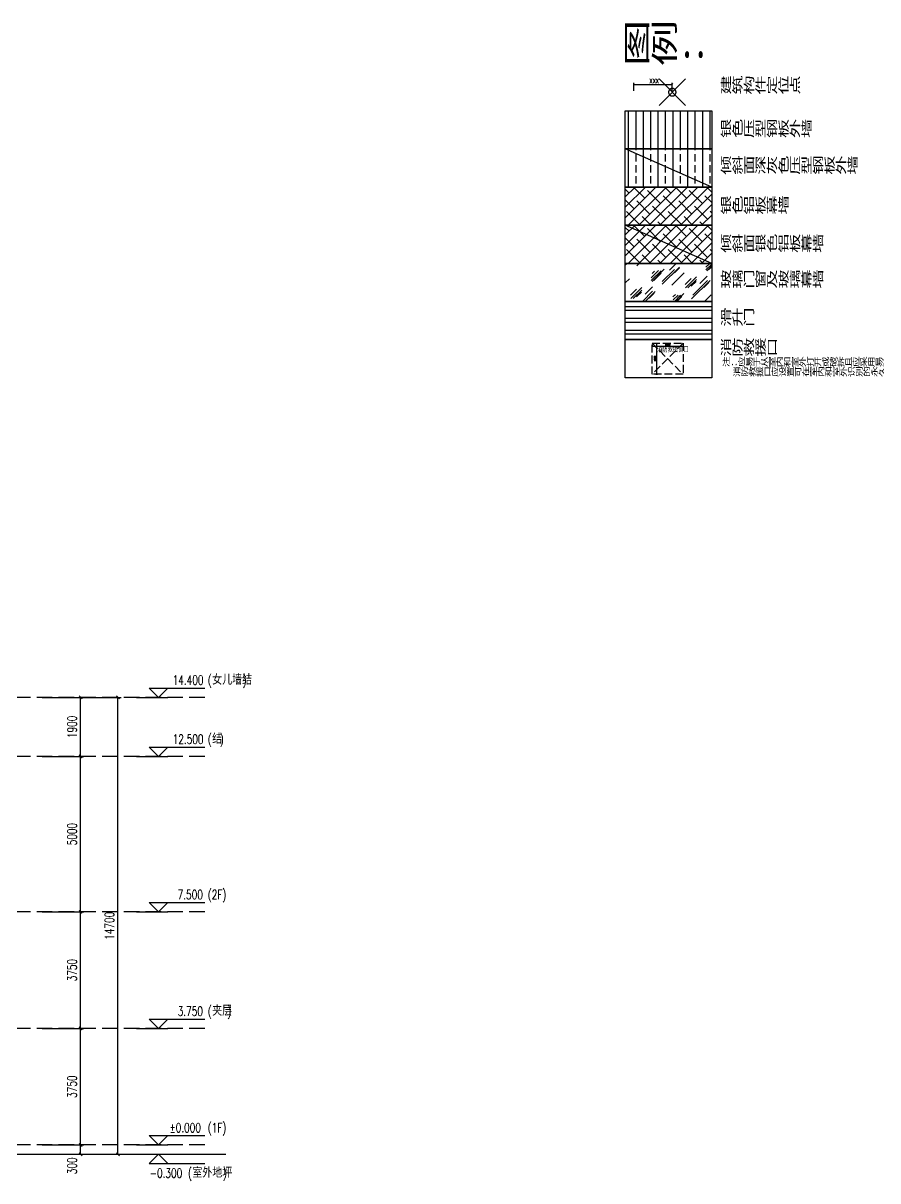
# Model space of a CAD drawing. Extents: x -4210259 to 293730, y -7499 to 868879.
# Drawn here: x -2034479 to -2007001, y 516083 to 553326 of the extents above; entities that cross this region are included whole.
import ezdxf

# ---------------------------------------------------------------- set-up
doc = ezdxf.new("R2010")
doc.units = 0
doc.header["$LTSCALE"] = 1000
doc.header["$MEASUREMENT"] = 0
for name, pattern in [('99立面图例外参$0$99立面图例外参$0$$0$DOTE', [2.42, 2, -0.2, 0.02, -0.2]), ('__DASH', [0.35, 0.25, -0.1]), ('DASH', [0.35, 0.25, -0.1]), ('DOTE', [2.42, 2, -0.2, 0.02, -0.2])]:
    doc.linetypes.add(name, pattern=pattern)
doc.layers.get('Defpoints').update_dxf_attribs({"color": 210})
for name, color, linetype in [('99立面图例外参$0$99立面图例外参$0$$0$A-AXIS-DOTE', 14, '99立面图例外参$0$99立面图例外参$0$$0$DOTE'), ('99立面图例外参$0$99立面图例外参$0$$0$AS-COLN', 6, 'Continuous'), ('99立面图例外参$0$99立面图例外参$0$A-TEXT', 61, 'Continuous'), ('99立面图例外参$0$99立面图例外参$0$PUB_DIM', 3, 'Continuous'), ('99立面图例外参$0$A-TEXT', 61, 'Continuous'), ('A-AXIS-D', 1, 'Continuous'), ('A-AXIS-DOTE', 14, 'DOTE'), ('A-HATCH-2', 251, 'Continuous'), ('A-LIN-V', 9, 'Continuous'), ('A-SFCE', 30, 'Continuous'), ('AS-WALL', 40, 'Continuous'), ('DIM_ELEV', 3, 'Continuous'), ('PUB_DIM', 3, 'Continuous'), ('PUB_TEXT', 7, 'Continuous'), ('建-文字', 7, 'Continuous')]:
    doc.layers.add(name, color=color, linetype=linetype)
doc.layers.add('99立面图例外参$0$99立面图例外参$0$A-WALL-HATCH', color=8, linetype='Continuous', lineweight=13)
doc.layers.add('A-WALL-HATCH', color=8, linetype='Continuous', lineweight=13)
doc.styles.add('99立面图例外参$0$99立面图例外参$0$_TCH_DIM', font='@TSSDENG', dxfattribs={"width": 0.75, "bigfont": '@TSSDCHN'})
doc.styles.add('99立面图例外参$0$99立面图例外参$0$_TCH_DIM_T3', font='SIMPLEX', dxfattribs={"width": 0.705882, "bigfont": 'GBCBIG'})
doc.styles.add('99立面图例外参$0$_TCH_DIM', font='@TSSDENG', dxfattribs={"width": 0.75, "bigfont": '@TSSDCHN'})
doc.styles.add('_TCH_DIM', font='SIMPLEX', dxfattribs={"bigfont": 'GBCBIG'})
doc.styles.add('_TCH_DIM_T3', font='SIMPLEX', dxfattribs={"width": 0.705882, "bigfont": 'GBCBIG'})
doc.styles.add('A-STANDARD', font='SIMPLEX', dxfattribs={"bigfont": 'GBCBIG'})
doc.dimstyles.new('_TCH_ARCH&&100', dxfattribs={"dimtxt": 297.5, "dimasz": 100, "dimexe": 100, "dimexo": 100, "dimgap": 126.25, "dimtad": 1, "dimdec": 0, "dimzin": 0, "dimdsep": 46, "dimtxsty": '_TCH_DIM_T3', "dimblk": 'ARCHTICK', "dimcen": 0.09, "dimclrt": 7, "dimazin": 2, "dimtfac": 1, "dimtdec": 0, "dimtix": 1, "dimtmove": 2, "dimatfit": 3, "dimfxl": 0, "dimtolj": 1, "dimtzin": 0, "dimarcsym": 0})
doc.dimstyles.new('_TCH_ARCH&&20', dxfattribs={"dimtxt": 59.5, "dimasz": 20, "dimexe": 20, "dimexo": 20, "dimgap": 25.25, "dimtad": 1, "dimdec": 0, "dimzin": 0, "dimdsep": 46, "dimtxsty": '_TCH_DIM_T3', "dimblk": 'ARCHTICK', "dimcen": 0.09, "dimclrt": 7, "dimazin": 2, "dimtfac": 1, "dimtdec": 0, "dimtix": 1, "dimtmove": 2, "dimatfit": 3, "dimfxl": 0, "dimtolj": 1, "dimtzin": 0, "dimarcsym": 0})

# ---------------------------------------------------------------- blocks, each defined once
blk = doc.blocks.new('99立面图例外参$0$99立面图例外参$0$$0$dotee')
at = {"layer": '99立面图例外参$0$99立面图例外参$0$$0$A-AXIS-DOTE'}
for points in [[(433561, -2127753), (434268, -2128460)], [(434268, -2127753), (433561, -2128460)]]:
    blk.add_lwpolyline(points, dxfattribs=at)
blk.add_circle((433915, -2128107), 100, dxfattribs=at)
blk = doc.blocks.new('99立面图例外参$0$99立面图例外参$0$_ArchTick')
at = {"color": 0, "linetype": 'ByBlock', "const_width": 0.4}
blk.add_lwpolyline([(-0.5, -0.5), (0.5, 0.5)], dxfattribs=at)
blk = doc.blocks.new('_ArchTick')
at = {"color": 0, "linetype": 'ByBlock', "const_width": 0.4}
blk.add_lwpolyline([(-0.5, -0.5), (0.5, 0.5)], dxfattribs=at)
blk = doc.blocks.new('*D1222')
at = {"layer": 'Defpoints', "color": 0}
for p in [(74222, -10680), (75222, -10680), (75222, -10754)]:
    blk.add_point(p, dxfattribs=at)
at = {"layer": 'PUB_DIM', "color": 0, "lineweight": -2}
for p, q in [((74222, -10700), (74222, -10774)), ((74222, -10754), (75222, -10754)), ((75222, -10700), (75222, -10774))]:
    blk.add_line(p, q, dxfattribs=at)
at = {"layer": 'PUB_DIM', "color": 0, "lineweight": -2, "xscale": 20, "yscale": 20, "zscale": 20, "rotation": 180}
blk.add_blockref('_ArchTick', (74222, -10754), dxfattribs=at)
at = {"layer": 'PUB_DIM', "color": 0, "lineweight": -2, "xscale": 20, "yscale": 20, "zscale": 20}
blk.add_blockref('_ArchTick', (75222, -10754), dxfattribs=at)
at = {"layer": 'PUB_DIM', "color": 7, "insert": (74722, -10699), "char_height": 59.5, "attachment_point": 5, "style": '_TCH_DIM_T3'}
blk.add_mtext('\\A1;1000', dxfattribs=at)
blk = doc.blocks.new('*D1223')
at = {"layer": 'Defpoints', "color": 0}
for p in [(74323, -10659), (74374, -10659), (74323, -11659)]:
    blk.add_point(p, dxfattribs=at)
at = {"layer": 'PUB_DIM', "color": 0, "lineweight": -2}
for p, q in [((74343, -10659), (74394, -10659)), ((74374, -11659), (74374, -10659)), ((74343, -11659), (74394, -11659))]:
    blk.add_line(p, q, dxfattribs=at)
at = {"layer": 'PUB_DIM', "color": 0, "lineweight": -2, "xscale": 20, "yscale": 20, "zscale": 20}
for p, rotation in [((74374, -10659), 90), ((74374, -11659), 270)]:
    blk.add_blockref('_ArchTick', p, dxfattribs=dict(at, rotation=rotation))
at = {"layer": 'PUB_DIM', "color": 7, "insert": (74319, -11159), "char_height": 59.5, "attachment_point": 5, "rotation": 90, "style": '_TCH_DIM_T3'}
blk.add_mtext('\\A1;1000', dxfattribs=at)
blk = doc.blocks.new('*D1096')
at = {"layer": 'A-AXIS-D', "color": 0, "lineweight": -2}
for p, q in [((-2032665, 531637), (-2031332, 531637)), ((-2031432, 516937), (-2031432, 531637)), ((-2032665, 516937), (-2031332, 516937))]:
    blk.add_line(p, q, dxfattribs=at)
at = {"layer": 'Defpoints', "color": 0}
for p in [(-2032765, 531637), (-2031432, 531637), (-2032765, 516937)]:
    blk.add_point(p, dxfattribs=at)
at = {"layer": 'A-AXIS-D', "color": 0, "lineweight": -2, "xscale": 100, "yscale": 100, "zscale": 100}
for p, rotation in [((-2031432, 531637), 90), ((-2031432, 516937), 270)]:
    blk.add_blockref('_ArchTick', p, dxfattribs=dict(at, rotation=rotation))
at = {"layer": 'A-AXIS-D', "color": 7, "insert": (-2031707, 524287), "char_height": 297.5, "attachment_point": 5, "rotation": 90, "style": '_TCH_DIM_T3'}
blk.add_mtext('\\A1;14700', dxfattribs=at)
blk = doc.blocks.new('*D1097')
at = {"layer": 'A-AXIS-D', "color": 0, "lineweight": -2}
for p, q in [((-2033865, 517237), (-2032532, 517237)), ((-2033865, 516937), (-2032532, 516937)), ((-2032632, 516937), (-2032632, 517237))]:
    blk.add_line(p, q, dxfattribs=at)
at = {"layer": 'Defpoints', "color": 0}
for p in [(-2033965, 517237), (-2033965, 516937), (-2032632, 517237)]:
    blk.add_point(p, dxfattribs=at)
at = {"layer": 'A-AXIS-D', "color": 0, "lineweight": -2, "xscale": 100, "yscale": 100, "zscale": 100}
for p, rotation in [((-2032632, 517237), 90), ((-2032632, 516937), 270)]:
    blk.add_blockref('_ArchTick', p, dxfattribs=dict(at, rotation=rotation))
at = {"layer": 'A-AXIS-D', "color": 7, "insert": (-2032907, 516567), "char_height": 297.5, "attachment_point": 5, "rotation": 90, "style": '_TCH_DIM_T3'}
blk.add_mtext('\\A1;300', dxfattribs=at)
blk = doc.blocks.new('*D1098')
at = {"layer": 'A-AXIS-D', "color": 0, "lineweight": -2}
for p, q in [((-2033865, 520987), (-2032532, 520987)), ((-2032632, 517237), (-2032632, 520987)), ((-2033865, 517237), (-2032532, 517237))]:
    blk.add_line(p, q, dxfattribs=at)
at = {"layer": 'Defpoints', "color": 0}
for p in [(-2033965, 520987), (-2032632, 520987), (-2033965, 517237)]:
    blk.add_point(p, dxfattribs=at)
at = {"layer": 'A-AXIS-D', "color": 0, "lineweight": -2, "xscale": 100, "yscale": 100, "zscale": 100}
for p, rotation in [((-2032632, 520987), 90), ((-2032632, 517237), 270)]:
    blk.add_blockref('_ArchTick', p, dxfattribs=dict(at, rotation=rotation))
at = {"layer": 'A-AXIS-D', "color": 7, "insert": (-2032907, 519112), "char_height": 297.5, "attachment_point": 5, "rotation": 90, "style": '_TCH_DIM_T3'}
blk.add_mtext('\\A1;3750', dxfattribs=at)
blk = doc.blocks.new('*D1099')
at = {"layer": 'A-AXIS-D', "color": 0, "lineweight": -2}
for p, q in [((-2033865, 524737), (-2032532, 524737)), ((-2032632, 520987), (-2032632, 524737)), ((-2033865, 520987), (-2032532, 520987))]:
    blk.add_line(p, q, dxfattribs=at)
at = {"layer": 'Defpoints', "color": 0}
for p in [(-2033965, 524737), (-2032632, 524737), (-2033965, 520987)]:
    blk.add_point(p, dxfattribs=at)
at = {"layer": 'A-AXIS-D', "color": 0, "lineweight": -2, "xscale": 100, "yscale": 100, "zscale": 100}
for p, rotation in [((-2032632, 524737), 90), ((-2032632, 520987), 270)]:
    blk.add_blockref('_ArchTick', p, dxfattribs=dict(at, rotation=rotation))
at = {"layer": 'A-AXIS-D', "color": 7, "insert": (-2032907, 522862), "char_height": 297.5, "attachment_point": 5, "rotation": 90, "style": '_TCH_DIM_T3'}
blk.add_mtext('\\A1;3750', dxfattribs=at)
blk = doc.blocks.new('*D1100')
at = {"layer": 'A-AXIS-D', "color": 0, "lineweight": -2}
for p, q in [((-2033865, 529737), (-2032532, 529737)), ((-2032632, 524737), (-2032632, 529737)), ((-2033865, 524737), (-2032532, 524737))]:
    blk.add_line(p, q, dxfattribs=at)
at = {"layer": 'Defpoints', "color": 0}
for p in [(-2033965, 529737), (-2032632, 529737), (-2033965, 524737)]:
    blk.add_point(p, dxfattribs=at)
at = {"layer": 'A-AXIS-D', "color": 0, "lineweight": -2, "xscale": 100, "yscale": 100, "zscale": 100}
for p, rotation in [((-2032632, 529737), 90), ((-2032632, 524737), 270)]:
    blk.add_blockref('_ArchTick', p, dxfattribs=dict(at, rotation=rotation))
at = {"layer": 'A-AXIS-D', "color": 7, "insert": (-2032907, 527237), "char_height": 297.5, "attachment_point": 5, "rotation": 90, "style": '_TCH_DIM_T3'}
blk.add_mtext('\\A1;5000', dxfattribs=at)
blk = doc.blocks.new('*D1101')
at = {"layer": 'A-AXIS-D', "color": 0, "lineweight": -2}
for p, q in [((-2033865, 531637), (-2032532, 531637)), ((-2032632, 529737), (-2032632, 531637)), ((-2033865, 529737), (-2032532, 529737))]:
    blk.add_line(p, q, dxfattribs=at)
at = {"layer": 'Defpoints', "color": 0}
for p in [(-2033965, 531637), (-2032632, 531637), (-2033965, 529737)]:
    blk.add_point(p, dxfattribs=at)
at = {"layer": 'A-AXIS-D', "color": 0, "lineweight": -2, "xscale": 100, "yscale": 100, "zscale": 100}
for p, rotation in [((-2032632, 531637), 90), ((-2032632, 529737), 270)]:
    blk.add_blockref('_ArchTick', p, dxfattribs=dict(at, rotation=rotation))
at = {"layer": 'A-AXIS-D', "color": 7, "insert": (-2032907, 530687), "char_height": 297.5, "attachment_point": 5, "rotation": 90, "style": '_TCH_DIM_T3'}
blk.add_mtext('\\A1;1900', dxfattribs=at)
blk = doc.blocks.new('紧急救援窗口')
at = {"layer": 'A-LIN-V', "color": 1, "linetype": 'DASH'}
blk.add_lwpolyline([(74221.8, -10659.1), (75221.8, -10659.1), (75221.8, -11659.1), (74221.8, -11659.1)], close=True, dxfattribs=at)
for points in [[(74221.8, -10659.1), (75221.8, -11659.1)], [(75221.8, -10659.1), (74221.8, -11659.1)]]:
    blk.add_lwpolyline(points, dxfattribs=at)
at = {"layer": '建-文字', "style": 'A-STANDARD'}
blk.add_text('消防救援窗口', height=168.79, dxfattribs=at).set_placement((74385.5, -10947.8))
at = {"layer": 'PUB_DIM'}
for p1, p2, distance, picture, middle in [((74221.8, -10680.5), (75221.8, -10680.5), -73.3, '*D1222', (74721.8, -10698.8)), ((74323, -11659.1), (74323, -10659.1), -51.4, '*D1223', (74319.4, -11159.1))]:
    dim = blk.add_aligned_dim(p1=p1, p2=p2, distance=distance, dimstyle='_TCH_ARCH&&20', dxfattribs=at)
    dim.commit()
    dim.dimension.update_dxf_attribs({"geometry": picture, "text_midpoint": middle})
blk = doc.blocks.new('4234243')
at = {"layer": '99立面图例外参$0$99立面图例外参$0$A-WALL-HATCH'}
h = blk.add_hatch(dxfattribs=at)
h.set_pattern_fill('玻璃2', color=256, scale=92.721989)
h.set_pattern_definition([(45, (111.3, -1083.9), (0, 1416.1899), [556.33193, -333.79916, 556.33193, -333.79916, 222.53277, -485.19708]), (45, (83.4, -1056.1), (0, 1416.1899), [445.06555, -556.33193, 333.79916, -333.79916, 389.43235, -429.5639]), (45, (83.4, -972.6), (0, 1416.1899), [333.79916, -667.59832, 222.53277, -333.79916, 500.69874, -429.5639]), (45, (166.9, -1056.1), (0, 1416.1899), [333.79916, -667.5983, 278.16597, -1208.4285]), (45, (250.3, -972.6), (0, 1416.1899), [166.8996, -834.4979, 111.2664, -1375.3281]), (45, (111.3, -833.6), (0, 1416.1899), [111.2664, -834.4979, 111.2664, -445.06555, 278.16597, -707.72985]), (45, (612, -917), (0, 1416.1899), [556.33193, -834.4979, 667.5983, -440.6905]), (45, (612, -1000.5), (0, 1416.1899), [778.8647, -556.33193, 834.4979, -329.42414]), (45, (751, -889.2), (0, -1573.54433), [556.33193, -778.8647, 445.06555, -707.72985]), (45, (667.6, -722.3), (0, 1416.1899), [278.16597, -1112.66387, 333.79916, -763.36305]), (45, (834.5, -805.7), (0, 1416.1899), [222.5328, -1112.66387, 222.5328, -930.26256])])
h.paths.add_polyline_path([(-2015122, 545599), (-2015122, 544372), (-2012340, 544372), (-2012340, 545599)])
at = {"layer": 'A-HATCH-2'}
h = blk.add_hatch(dxfattribs=at)
h.set_pattern_fill('ANSI31', color=256, scale=150, angle=45)
h.set_pattern_definition([(90, (-2e-10, 1314.77), (-238.125, 0), [])])
h.paths.add_polyline_path([(-2015122, 550508), (-2015122, 549281), (-2012340, 549281), (-2012340, 550508)])
h = blk.add_hatch(dxfattribs=at)
h.set_pattern_fill('ANSI33', color=256, scale=150, angle=45)
h.set_pattern_definition([(90, (0, 0), (-476.25, 0), []), (90, (238.13, 238.13), (-476.25, 0), [238.125, -119.0625])])
h.paths.add_polyline_path([(-2015122, 549281), (-2015122, 548053), (-2012340, 548053), (-2012340, 549281)])
h = blk.add_hatch(dxfattribs=at)
h.set_pattern_fill('ANSI38', color=256, scale=150)
h.set_pattern_definition([(45, (0, -1227.16), (-168.379802, 168.379802), []), (135, (0, -1227.16), (-505.139407, 168.379802), [595.3125, -357.1875])])
h.paths.add_polyline_path([(-2015122, 548053), (-2015122, 546826), (-2012340, 546826), (-2012340, 548053)])
h = blk.add_hatch(dxfattribs=at)
h.set_pattern_fill('ANSI38', color=256, scale=150)
h.set_pattern_definition([(45, (0, -2454.32), (-168.379802, 168.379802), []), (135, (0, -2454.32), (-505.139407, 168.379802), [595.3125, -357.1875])])
h.paths.add_polyline_path([(-2015122, 546826), (-2015122, 545599), (-2012340, 545599), (-2012340, 546826)])
h = blk.add_hatch(dxfattribs=at)
h.set_pattern_fill('ANSI32', color=256, scale=80, angle=135)
h.set_pattern_definition([(180, (-1999461.5, 542183.83), (-3e-14, -381), []), (180, (-1999588.5, 542310.83), (-3e-14, -381), [])])
h.paths.add_polyline_path([(-2015122, 544372), (-2015122, 543145), (-2012340, 543145), (-2012340, 544372)])
at = {"layer": '99立面图例外参$0$99立面图例外参$0$A-TEXT'}
for points in [[(-2015122, 550508), (-2012340, 550508), (-2012340, 549281), (-2015122, 549281)], [(-2015122, 549281), (-2012340, 549281), (-2012340, 548053), (-2015122, 548053)], [(-2015122, 548053), (-2012340, 548053), (-2012340, 546826), (-2015122, 546826)], [(-2015122, 546826), (-2012340, 546826), (-2012340, 545599), (-2015122, 545599)], [(-2015122, 545599), (-2012340, 545599), (-2012340, 544372), (-2015122, 544372)], [(-2015122, 544372), (-2012340, 544372), (-2012340, 543145), (-2015122, 543145)], [(-2015122, 543145), (-2012340, 543145), (-2012340, 541918), (-2015122, 541918)]]:
    blk.add_lwpolyline(points, close=True, dxfattribs=at)
at = {"layer": '99立面图例外参$0$99立面图例外参$0$PUB_DIM'}
for p, q in [((-2014849, 551151, 0), (-2014849, 551403, 0)), ((-2014849, 551357, 0), (-2013609, 551357, 0)), ((-2013609, 551151, 0), (-2013609, 551403, 0))]:
    blk.add_line(p, q, dxfattribs=at)
at = {"layer": 'A-SFCE'}
for p, q in [((-2012340, 548053), (-2015122, 549281)), ((-2012340, 545599), (-2015122, 546826))]:
    blk.add_line(p, q, dxfattribs=at)
at = {"layer": '99立面图例外参$0$99立面图例外参$0$$0$AS-COLN', "color": 4, "xscale": -1.205385857224124, "yscale": 1.205385857224124, "zscale": 1.205385857224124}
blk.add_blockref('99立面图例外参$0$99立面图例外参$0$$0$dotee', (-1490574, 3116294, 0), dxfattribs=at)
at = {"layer": '99立面图例外参$0$99立面图例外参$0$PUB_DIM', "xscale": 46.36099450862017, "yscale": 46.36099450862017, "zscale": 46.36099450862017, "rotation": 180}
blk.add_blockref('99立面图例外参$0$99立面图例外参$0$_ArchTick', (-2014849, 551357, 0), dxfattribs=at)
at = {"layer": '99立面图例外参$0$99立面图例外参$0$PUB_DIM', "xscale": 46.36099450862017, "yscale": 46.36099450862017, "zscale": 46.36099450862017}
blk.add_blockref('99立面图例外参$0$99立面图例外参$0$_ArchTick', (-2013609, 551357, 0), dxfattribs=at)
at = {"layer": 'A-SFCE'}
blk.add_blockref('紧急救援窗口', (-2088482, 553689), dxfattribs=at)
at = {"layer": '99立面图例外参$0$99立面图例外参$0$A-TEXT', "style": '99立面图例外参$0$99立面图例外参$0$_TCH_DIM', "width": 0.75}
for s, height, p in [('图例：', 1251.7, (-2015202, 551998)), ('建筑构件定位点', 519.2, (-2012070, 551050)), ('银色压型钢板外墙', 519.2, (-2012070, 549654)), ('倾斜面深灰色压型钢板外墙', 519.24, (-2012070, 548474)), ('银色铝板幕墙', 519.2, (-2012070, 547190)), ('倾斜面银色铝板幕墙', 519.2, (-2012070, 545960)), ('玻璃门窗及玻璃幕墙', 519.2, (-2012070, 544810)), ('滑升门', 519.2, (-2012070, 543583)), ('消防救援口', 519.2, (-2012070, 542616))]:
    blk.add_text(s, height=height, dxfattribs=at).set_placement(p)
at = {"layer": '99立面图例外参$0$99立面图例外参$0$PUB_DIM', "color": 7, "style": '99立面图例外参$0$99立面图例外参$0$_TCH_DIM_T3', "width": 0.705882}
blk.add_text('XXX', height=137.9, dxfattribs=at).set_placement((-2014343, 551398, 0))
at = {"layer": '99立面图例外参$0$A-TEXT', "style": '99立面图例外参$0$_TCH_DIM', "width": 0.75}
for s, p in [('注：应易于从室内和室外打开或破拆且应采用易碎安全玻璃，', (-2012001, 542274, 0)), ('消防救援口应设置可在室内和室外识别的永久性明显标志。', (-2011659, 541959, 0))]:
    blk.add_text(s, height=252, dxfattribs=at).set_placement(p)

msp = doc.modelspace()

# ---------------------------------------------------------------- linework, layer by layer
at = {"layer": 'A-AXIS-DOTE', "linetype": '__DASH', "ltscale": 2}
for p, q in [((-2028641.9, 531637.5), (-2131130, 531637.5)), ((-2028641.9, 529737.5), (-2131130, 529737.5)), ((-2028641.9, 524737.5), (-2131130, 524737.5)), ((-2028641.9, 520987.5), (-2045705.5, 520987.5)), ((-2028641.9, 517237.5), (-2131130, 517237.5))]:
    msp.add_line(p, q, dxfattribs=at)
at = {"layer": 'AS-WALL'}
msp.add_line((-2130660, 516937.5), (-2027960, 516937.5), dxfattribs=at)
at = {"layer": 'DIM_ELEV'}
for p, q in [((-2030129.9, 531637.5), (-2030429.9, 531937.5)), ((-2030429.9, 531937.5), (-2028641.9, 531937.5)), ((-2030129.9, 531637.5), (-2029829.9, 531937.5)), ((-2030829.9, 531637.5), (-2029829.9, 531637.5)), ((-2030129.9, 529737.5), (-2030429.9, 530037.5)), ((-2030429.9, 530037.5), (-2028641.9, 530037.5)), ((-2030129.9, 529737.5), (-2029829.9, 530037.5)), ((-2030829.9, 529737.5), (-2029829.9, 529737.5)), ((-2030129.9, 524737.5), (-2030429.9, 525037.5)), ((-2030429.9, 525037.5), (-2028641.9, 525037.5)), ((-2030129.9, 524737.5), (-2029829.9, 525037.5)), ((-2030829.9, 524737.5), (-2029829.9, 524737.5)), ((-2030129.9, 520987.5), (-2030429.9, 521287.5)), ((-2030429.9, 521287.5), (-2028641.9, 521287.5)), ((-2030129.9, 520987.5), (-2029829.9, 521287.5)), ((-2030829.9, 520987.5), (-2029829.9, 520987.5)), ((-2030129.9, 517237.5), (-2030429.9, 517537.5)), ((-2030429.9, 517537.5), (-2028641.9, 517537.5)), ((-2030129.9, 517237.5), (-2029829.9, 517537.5)), ((-2030829.9, 517237.5), (-2029829.9, 517237.5)), ((-2030829.9, 516937.5), (-2029829.9, 516937.5)), ((-2030129.9, 516937.5), (-2030429.9, 516637.5)), ((-2030129.9, 516937.5), (-2029829.9, 516637.5)), ((-2030429.9, 516637.5), (-2028641.9, 516637.5))]:
    msp.add_line(p, q, dxfattribs=at)

# ---------------------------------------------------------------- block references
at = {"layer": 'A-WALL-HATCH'}
msp.add_blockref('4234243', (0, 0), dxfattribs=at)

# ---------------------------------------------------------------- texts
at = {"layer": 'PUB_TEXT', "style": '_TCH_DIM', "width": 0.705882}
for s, p in [('14.400', (-2029671.9, 532042.5)), ('(', (-2028541.9, 532042.5)), (')', (-2027419, 532042.5)), ('12.500', (-2029671.9, 530142.5)), ('(', (-2028541.9, 530142.5)), (')', (-2028156.2, 530142.5)), ('7.500', (-2029511.9, 525142.5)), ('(2F)', (-2028541.9, 525142.5)), ('3.750', (-2029511.9, 521392.5)), ('(', (-2028541.9, 521392.5)), (')', (-2027910.4, 521392.5)), ('%%P0.000', (-2029771.9, 517642.5)), ('(1F)', (-2028541.9, 517642.5)), ('-0.300', (-2030410, 516182.5)), ('(', (-2029180, 516182.5)), (')', (-2028057, 516182.5))]:
    msp.add_text(s, height=297.5, dxfattribs=at).set_placement(p)
at = {"layer": 'PUB_TEXT', "style": '_TCH_DIM'}
for s, height, p in [('女儿墙结', 337.59, (-2028401.9, 532042.5)), ('结', 337.6, (-2028401.9, 530142.5)), ('夹层', 337.59, (-2028401.9, 521392.5)), ('室外地坪', 337.59, (-2029040, 516182.5))]:
    msp.add_text(s, height=height, dxfattribs=at).set_placement(p)

# ---------------------------------------------------------------- dimensions: what is measured, and where the dimension line sits
at = {"layer": 'A-AXIS-D'}
for p1, p2, picture, middle in [((-2033964.9, 529737.5), (-2033964.9, 531637.5), '*D1101', (-2032906.6, 530687.5)), ((-2032764.9, 516937.5), (-2032764.9, 531637.5), '*D1096', (-2031706.6, 524287.5)), ((-2033964.9, 524737.5), (-2033964.9, 529737.5), '*D1100', (-2032906.6, 527237.5)), ((-2033964.9, 520987.5), (-2033964.9, 524737.5), '*D1099', (-2032906.6, 522862.5)), ((-2033964.9, 517237.5), (-2033964.9, 520987.5), '*D1098', (-2032906.6, 519112.5))]:
    dim = msp.add_aligned_dim(p1=p1, p2=p2, distance=-1333.3, dimstyle='_TCH_ARCH&&100', dxfattribs=at)
    dim.commit()
    dim.dimension.update_dxf_attribs({"geometry": picture, "text_midpoint": middle})
dim = msp.add_linear_dim(base=(-2032631.6, 517237.5), p1=(-2033964.9, 516937.5), p2=(-2033964.9, 517237.5), angle=90, dimstyle='_TCH_ARCH&&100', dxfattribs=at)
dim.commit()
dim.dimension.update_dxf_attribs({"geometry": '*D1097', "text_midpoint": (-2032906.6, 516567.5), "dimtype": 129})

doc.saveas('drawing.dxf')
